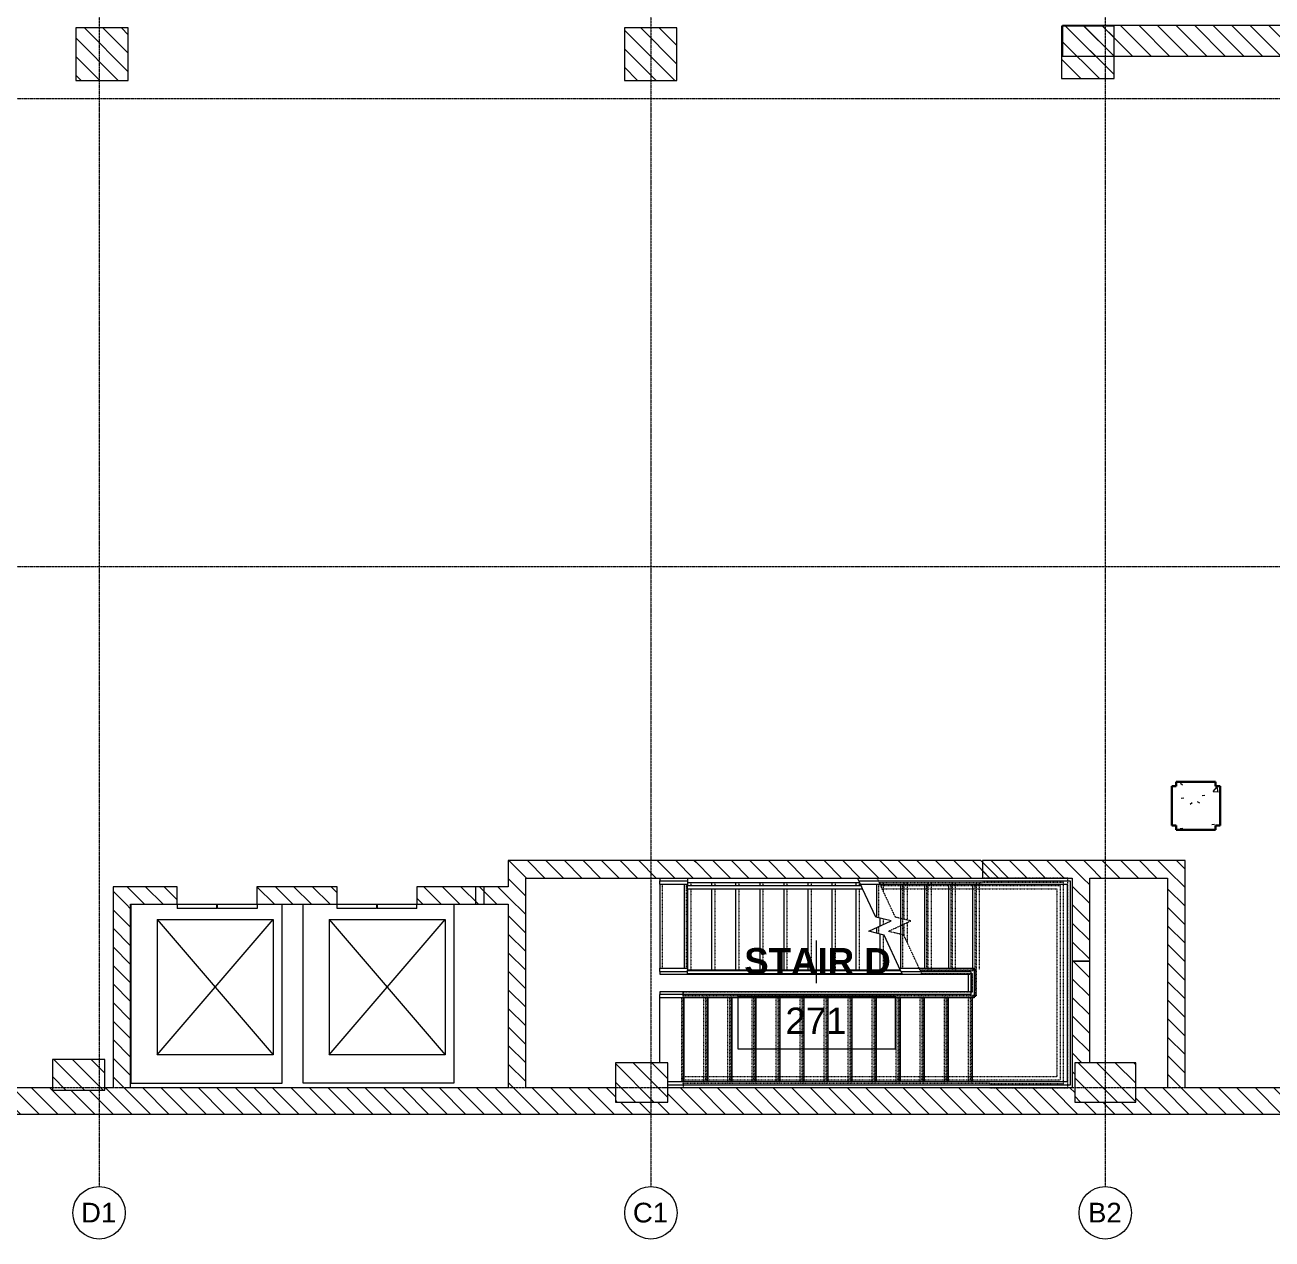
# Model space of a CAD drawing. Header units: inches. Extents: x -1106 to 1409, y -1111 to 918.
# Drawn here: x -369 to 201, y -1111 to -556 of the extents above; entities that cross this region are included whole.
import ezdxf

# ---------------------------------------------------------------- set-up
doc = ezdxf.new("R2010")
doc.units = ezdxf.units.IN
doc.header["$MEASUREMENT"] = 0
for name, pattern in [('Double Dash 3_8_', [1, 0.375, -0.125, 0.125, -0.125, 0.125, -0.125]), ('Double Dash 3_8__2_', [1, 0.375, -0.125, 0.125, -0.125, 0.125, -0.125]), ('Grid Line 1_4_', [0.4375, 0.25, -0.0625, 0.0625, -0.0625]), ('Overhead 1_16_', [0.101562, 0.0625, -0.039062])]:
    doc.linetypes.add(name, pattern=pattern)
for name, color, linetype, lineweight in [('A-AREA-IDEN', 2, 'Continuous', 9), ('A-FLOR-HRAL', 11, 'Continuous', 13), ('A-FLOR-HRAL-MBND', 5, 'Continuous', 13), ('A-GENM', 13, 'Continuous', 9), ('A-WALL', 113, 'Continuous', 13), ('A-WALL-PATT', 111, 'Continuous', 13), ('C-PROP-LINE', 91, 'Double Dash 3_8_', 20), ('Q-SPCQ', 91, 'Continuous', 13), ('S-COLS', 52, 'Continuous', 13), ('S-GRID', 1, 'Continuous', 9), ('S-GRID-IDEN', 1, 'Continuous', 9), ('S-STRS', 31, 'Continuous', 13), ('S-STRS-MBND', 31, 'Continuous', 13)]:
    doc.layers.add(name, color=color, linetype=linetype, lineweight=lineweight)
doc.styles.add('Arial', font='arial.ttf', dxfattribs={"height": 9})
doc.styles.add('Arial_3', font='arial.ttf', dxfattribs={"height": 12})
doc.styles.add('Arial_B', font='arialbd.ttf', dxfattribs={"height": 12})
pattern_1 = [(135, (0, 0), (-4.24264, -4.24264), [])]

# ---------------------------------------------------------------- blocks, each defined once
blk = doc.blocks.new('Concrete-Square-Column - 14 x 24-3368441-7TH FLOOR TELECOM UNDERFLOOR ROUTING PLAN')
at = {"layer": 'S-COLS', "lineweight": 9}
h = blk.add_hatch(dxfattribs=at)
h.set_pattern_fill('FP_3', color=53, style=0, pattern_type=2)
h.set_pattern_definition([(45, (1036.119, -344.82), (-4.24264, 4.24264), [])])
h.paths.add_polyline_path([(-7, -12), (7, -12), (7, 12), (-7, 12)], flags=0)
at = {"layer": 'S-COLS', "color": 133, "lineweight": 20}
for p, q in [((7, 12), (-7, 12)), ((-7, 12), (-7, -12)), ((7, -12), (7, 12)), ((-7, -12), (7, -12))]:
    blk.add_line(p, q, dxfattribs=at)
blk = doc.blocks.new('Concrete-Square-Column - 18 x 24-3368431-7TH FLOOR TELECOM UNDERFLOOR ROUTING PLAN')
at = {"layer": 'S-COLS', "lineweight": 9}
h = blk.add_hatch(dxfattribs=at)
h.set_pattern_fill('FP_4', color=53, style=0, pattern_type=2)
h.set_pattern_definition([(45, (1039.619, -87.227), (-4.24264, 4.24264), [])])
h.paths.add_polyline_path([(-9, -12), (9, -12), (9, 12), (-9, 12), (-9, -3.8)], flags=0)
at = {"layer": 'S-COLS', "color": 133, "lineweight": 20}
for p, q in [((9, 12), (-9, 12)), ((-9, 12), (-9, -12)), ((9, -12), (9, 12)), ((-9, -12), (9, -12))]:
    blk.add_line(p, q, dxfattribs=at)
blk = doc.blocks.new('Concrete-Square-Column - 18 x 28-3368442-7TH FLOOR TELECOM UNDERFLOOR ROUTING PLAN')
at = {"layer": 'S-COLS', "lineweight": 9}
h = blk.add_hatch(dxfattribs=at)
h.set_pattern_fill('FP_5', color=53, style=0, pattern_type=2)
h.set_pattern_definition([(45, (1039.619, 124.898), (-4.24264, 4.24264), [])])
h.paths.add_polyline_path([(-9, -14), (9, -14), (9, 14), (-9, 14), (-9, 5.32)], flags=0)
at = {"layer": 'S-COLS', "color": 133, "lineweight": 20}
for p, q in [((9, 14), (-9, 14)), ((-9, 14), (-9, -14)), ((9, -14), (9, 14)), ((-9, -14), (9, -14))]:
    blk.add_line(p, q, dxfattribs=at)
blk = doc.blocks.new('Elevator Door-Center - 36_ x 84_-830902-7TH FLOOR TELECOM UNDERFLOOR ROUTING PLAN')
at = {"layer": 'Q-SPCQ', "lineweight": 9}
for p, q in [((-22.15, -4), (-4.03, -4)), ((-22.15, -4), (-22.15, -6)), ((-4.03, -6), (-4.03, -4)), ((-3.78, -4), (14.35, -4)), ((-3.78, -6), (-3.78, -4)), ((14.35, -4), (14.35, -6)), ((-4.03, -6), (-22.15, -6)), ((14.35, -6), (-3.78, -6))]:
    blk.add_line(p, q, dxfattribs=at)
blk = doc.blocks.new('Elevator Door-Center - 36_ x 84_-830941-7TH FLOOR TELECOM UNDERFLOOR ROUTING PLAN')
at = {"layer": 'Q-SPCQ', "lineweight": 9}
for p, q in [((-22.15, 6), (-4.03, 6)), ((-22.15, 6), (-22.15, 4)), ((-4.03, 4), (-4.03, 6)), ((-3.78, 6), (14.35, 6)), ((-3.78, 4), (-3.78, 6)), ((14.35, 6), (14.35, 4)), ((-4.03, 4), (-22.15, 4)), ((14.35, 4), (-3.78, 4))]:
    blk.add_line(p, q, dxfattribs=at)
blk = doc.blocks.new('Railing - Railing-2258307-7TH FLOOR TELECOM UNDERFLOOR ROUTING PLAN')
at = {"layer": 'A-FLOR-HRAL', "color": 53, "lineweight": 9}
for p, q in [((-66.23, -988.12), (31.1, -988.12)), ((-66.23, -988.37), (-66.23, -988.12)), ((-66.23, -988.37), (31.22, -988.37)), ((-66.23, -989.87), (-66.23, -988.37)), ((-66.23, -990.12), (-66.23, -989.87)), ((-66.23, -989.87), (31.92, -989.87)), ((-66.23, -990.12), (32.03, -990.12)), ((31.22, -988.37), (31.1, -988.12)), ((31.92, -989.87), (31.22, -988.37)), ((31.92, -989.87), (31.22, -988.37)), ((32.03, -990.12), (31.92, -989.87))]:
    blk.add_line(p, q, dxfattribs=at)
at = {"layer": 'A-FLOR-HRAL-MBND', "color": 53, "linetype": 'Overhead 1_16_', "lineweight": 9}
for p, q in [((40.1, -988.12), (65.77, -988.12)), ((40.22, -988.37), (65.52, -988.37)), ((40.92, -989.87), (64.02, -989.87)), ((41.03, -990.12), (63.77, -990.12)), ((63.77, -990.12), (63.77, -998.12)), ((64.02, -989.87), (64.02, -998.37)), ((65.52, -988.37), (65.52, -999.87)), ((65.77, -988.12), (65.77, -1000.12)), ((-68.23, -1000.12), (-68.23, -998.12)), ((63.77, -998.12), (-68.23, -998.12)), ((-68.23, -999.87), (-68.23, -998.37)), ((64.02, -998.37), (-68.23, -998.37)), ((63.77, -999.87), (-68.23, -999.87)), ((63.77, -1000.12), (-68.23, -1000.12)), ((64.77, -999.87), (63.77, -999.87)), ((64.77, -1000.12), (63.77, -1000.12))]:
    blk.add_line(p, q, dxfattribs=at)
blk = doc.blocks.new('Railing - Railing-2258311-7TH FLOOR TELECOM UNDERFLOOR ROUTING PLAN')
at = {"layer": 'A-FLOR-HRAL', "color": 53, "lineweight": 9}
for p, q in [((-66.23, -949.62), (13.15, -949.62)), ((-66.23, -951.12), (-66.23, -949.62)), ((-66.23, -951.12), (13.85, -951.12)), ((13.85, -951.12), (13.15, -949.62))]:
    blk.add_line(p, q, dxfattribs=at)
at = {"layer": 'A-FLOR-HRAL-MBND', "color": 53, "linetype": 'Overhead 1_16_', "lineweight": 9}
for p, q in [((22.15, -949.62), (65.77, -949.62)), ((22.85, -951.12), (65.77, -951.12)), ((65.77, -949.62), (104.27, -949.62)), ((65.77, -951.12), (102.77, -951.12)), ((102.77, -951.12), (102.77, -1037.12)), ((104.27, -949.62), (104.27, -1038.62)), ((-68.23, -1038.62), (-68.23, -1037.12)), ((63.77, -1037.12), (-68.23, -1037.12)), ((74.77, -1037.12), (63.77, -1037.12)), ((102.77, -1037.12), (74.77, -1037.12)), ((63.77, -1038.62), (-68.23, -1038.62)), ((74.77, -1038.62), (63.77, -1038.62)), ((104.27, -1038.62), (74.77, -1038.62))]:
    blk.add_line(p, q, dxfattribs=at)
blk = doc.blocks.new('Railing - Railing-2259275-7TH FLOOR TELECOM UNDERFLOOR ROUTING PLAN')
at = {"layer": 'A-FLOR-HRAL', "color": 53, "lineweight": 9}
for p, q in [((-78.84, -987.37), (-66.23, -987.37)), ((-78.84, -988.87), (-78.84, -987.37)), ((-78.84, -988.87), (-66.23, -988.87)), ((30.75, -987.37), (64.91, -987.37)), ((31.45, -988.87), (63.41, -988.87)), ((63.41, -988.87), (63.41, -999.37)), ((64.91, -987.37), (64.91, -1000.87)), ((-78.84, -1000.87), (-78.84, -999.37)), ((63.41, -999.37), (-78.84, -999.37)), ((64.91, -1000.87), (-78.84, -1000.87))]:
    blk.add_line(p, q, dxfattribs=at)
blk = doc.blocks.new('Railing - Railing-2259279-7TH FLOOR TELECOM UNDERFLOOR ROUTING PLAN')
at = {"layer": 'A-FLOR-HRAL', "color": 53, "lineweight": 9}
for p, q in [((-78.84, -947.37), (-66.23, -947.37)), ((-78.84, -948.87), (-78.84, -947.37)), ((-78.84, -948.87), (-66.23, -948.87)), ((12.1, -947.37), (64.16, -947.37)), ((12.8, -948.87), (64.16, -948.87)), ((64.16, -947.37), (108.91, -947.37)), ((64.16, -948.87), (107.41, -948.87)), ((107.41, -948.87), (107.41, -1039.37)), ((108.91, -947.37), (108.91, -1040.87)), ((64.16, -1039.37), (-75.23, -1039.37)), ((64.16, -1040.87), (-75.23, -1040.87)), ((75.16, -1039.37), (64.16, -1039.37)), ((75.16, -1040.87), (64.16, -1040.87)), ((107.41, -1039.37), (75.16, -1039.37)), ((108.91, -1040.87), (75.16, -1040.87))]:
    blk.add_line(p, q, dxfattribs=at)
blk = doc.blocks.new('Generic Model 2d Elevator - Generic Model 2d Elevator-1820403-7TH FLOOR TELECOM UNDERFLOOR ROUTING PLAN')
at = {"layer": 'A-GENM', "color": 53}
for p, q in [((-38.5, -44), (-38.5, 37.92)), ((-22.94, 38), (13.56, 38)), ((30.5, 37.92), (30.5, -44)), ((-26.5, 31), (26.5, -31)), ((-26.5, -31), (26.5, 31)), ((-26.5, 31), (-26.5, -31)), ((-26.5, 31), (26.5, 31)), ((26.5, 31), (26.5, -31)), ((26.5, -31), (-26.5, -31)), ((30.5, -44), (-38.5, -44))]:
    blk.add_line(p, q, dxfattribs=at)
blk = doc.blocks.new('Generic Model 2d Elevator - Generic Model 2d Elevator-V1-7TH FLOOR TELECOM UNDERFLOOR ROUTING PLAN')
at = {"layer": 'A-GENM', "color": 53}
for p, q in [((-38.5, -44), (-38.5, 37.96)), ((-17.38, 38), (19.12, 38)), ((30.5, 37.96), (30.5, -44)), ((-26.5, 31), (26.5, -31)), ((-26.5, -31), (26.5, 31)), ((-26.5, 31), (-26.5, -31)), ((-26.5, 31), (26.5, 31)), ((26.5, 31), (26.5, -31)), ((26.5, -31), (-26.5, -31)), ((30.5, -44), (-38.5, -44))]:
    blk.add_line(p, q, dxfattribs=at)
blk = doc.blocks.new('Column - 6th - 22 x 22-3237574-7TH FLOOR TELECOM UNDERFLOOR ROUTING PLAN')
at = {"layer": 'S-COLS', "lineweight": 9}
h = blk.add_hatch(dxfattribs=at)
h.set_pattern_fill('FP_18', color=256, style=0, pattern_type=2)
h.set_pattern_definition([(50, (-161.398, 913.12), (27.5427, -2.4099), [2.88, -31.68]), (355, (-161.398, 913.12), (-5.32784, 28.8843), [2.304, -25.344]), (100.451, (-159.103, 912.918), (22.2153, 26.4739), [2.448, -26.924]), (46.184, (-161.398, 920.8), (40.9819, -6.3564), [4.32, -47.52]), (96.636, (-157.983, 920.27), (35.8907, 37.4062), [3.671, -40.386]), (351.184, (-161.4, 920.8), (35.891, 37.4062), [3.456, -38.016]), (21, (-157.558, 918.88), (22.92104, -15.46073), [2.88, -31.68]), (326, (-157.558, 918.88), (9.3435, 27.8457), [2.304, -25.344]), (71.451, (-155.648, 917.59), (32.2648, 12.3844), [2.448, -26.924]), (37.5, (-161.398, 913.119), (0.46686, 12.78271), [1.267, -23.77, 1.267, -24.461, -25.44]), (37.5, (-161.398, 913.119), (0.46686, 12.78271), [-50.765, 1.267, -24.173]), (7.5, (-161.398, 913.119), (10.10159, 15.1451), [1.267, -13.402, 1.267, -23.194, -9.696]), (7.5, (-161.398, 913.119), (10.10159, 15.1451), [-39.13, 1.267, -8.429]), (327.5, (-169.961, 913.119), (20.49916, -0.86578), [1.267, -8.333, 1.267, -28.685, -39.744]), (327.5, (-169.961, 913.119), (20.49916, -0.86578), [-39.552, 1.267, -38.477]), (317.5, (-173.801, 913.119), (22.39478, 3.8443), [1.267, -11.213, 1.267, -18.624, -28.224]), (317.5, (-173.801, 913.119), (22.39478, 3.8443), [-32.371, 1.267, -26.957])])
h.paths.add_polyline_path([(14, -11), (14, -9), (16, -9), (16, 9), (14, 9), (14, 11), (-4, 11), (-4, 9), (-6, 9), (-6, -9), (-4, -9), (-4, -11)], flags=0)
at = {"layer": 'S-COLS', "color": 43, "lineweight": 30}
for p, q in [((-4, 9), (-6, 9)), ((-6, 9), (-6, -9)), ((14, 11), (-4, 11)), ((-4, 11), (-4, 9)), ((14, 9), (14, 11)), ((16, 9), (14, 9)), ((16, -9), (16, 9)), ((-6, -9), (-4, -9)), ((-4, -9), (-4, -11)), ((-4, -11), (14, -11)), ((14, -11), (14, -9)), ((14, -9), (16, -9))]:
    blk.add_line(p, q, dxfattribs=at)
blk = doc.blocks.new('Family - ___-851313-7TH FLOOR TELECOM UNDERFLOOR ROUTING PLAN')
at = {"layer": 'C-PROP-LINE', "color": 133, "linetype": 'Double Dash 3_8__2_'}
blk.add_line((-889.89, -1054.12), (389.27, -1054.12), dxfattribs=at)
blk = doc.blocks.new('Grid - Grid Head - Circle-20770-7TH FLOOR TELECOM UNDERFLOOR ROUTING PLAN')
at = {"layer": 'S-GRID-IDEN', "color": 53}
blk.add_circle((0, 0), 0.125, dxfattribs=at)
blk = doc.blocks.new('18433_1 - AEO NY - CENTRAL_rvt-1-7TH FLOOR TELECOM UNDERFLOOR ROUTING PLAN')
at = {"layer": 'A-WALL-PATT', "lineweight": 9}
h = blk.add_hatch(dxfattribs=at)
h.set_pattern_fill('FP_1', color=53, style=0, pattern_type=2)
h.set_pattern_definition(pattern_1)
h.paths.add_polyline_path([(270.9, -570.12), (270.9, -562.62), (290.4, -562.62), (290.4, -556.12), (105.38, -556.12), (105.38, -570.12)], flags=0)
h = blk.add_hatch(dxfattribs=at)
h.set_pattern_fill('FP_1', color=53, style=0, pattern_type=2)
h.set_pattern_definition(pattern_1)
h.paths.add_polyline_path([(-140.23, -1042.12), (-140.23, -938.12), (-148.23, -938.12), (-148.23, -1042.12)], flags=0)
h = blk.add_hatch(dxfattribs=at)
h.set_pattern_fill('FP_1', color=53, style=0, pattern_type=2)
h.set_pattern_definition(pattern_1)
h.paths.add_polyline_path([(-72.15, -946.12), (-62.35, -946.12), (-62.35, -938.12), (-140.23, -938.12), (-140.23, -946.12), (-83.42, -946.12)], flags=0)
h = blk.add_hatch(dxfattribs=at)
h.set_pattern_fill('FP_1', color=53, style=0, pattern_type=2)
h.set_pattern_definition(pattern_1)
h.paths.add_polyline_path([(63.19, -946.12), (76, -946.12), (68, -938.12), (-62.35, -938.12), (-62.35, -946.12), (51.91, -946.12)], flags=0)
h = blk.add_hatch(dxfattribs=at)
h.set_pattern_fill('FP_1', color=53, style=0, pattern_type=2)
h.set_pattern_definition(pattern_1)
h.paths.add_polyline_path([(97.02, -946.12), (117.77, -946.12), (117.77, -938.12), (68.77, -938.12), (68.77, -946.12), (85.74, -946.12)], flags=0)
h = blk.add_hatch(dxfattribs=at)
h.set_pattern_fill('FP_1', color=53, style=0, pattern_type=2)
h.set_pattern_definition(pattern_1)
h.paths.add_polyline_path([(142.13, -946.12), (153.4, -946.12), (153.4, -938.12), (117.77, -938.12), (117.77, -946.12), (119.58, -946.12)], flags=0)
h = blk.add_hatch(dxfattribs=at)
h.set_pattern_fill('FP_1', color=53, style=0, pattern_type=2)
h.set_pattern_definition(pattern_1)
h.paths.add_polyline_path([(153.4, -976.12), (161.4, -976.12), (161.4, -938.12), (153.4, -938.12), (153.4, -958.57)], flags=0)
h = blk.add_hatch(dxfattribs=at)
h.set_pattern_fill('FP_1', color=53, style=0, pattern_type=2)
h.set_pattern_definition(pattern_1)
h.paths.add_polyline_path([(109.77, -984.14), (117.77, -984.14), (117.77, -946.12), (109.77, -946.12), (109.77, -978.07)], flags=0)
h = blk.add_hatch(dxfattribs=at)
h.set_pattern_fill('FP_1', color=53, style=0, pattern_type=2)
h.set_pattern_definition(pattern_1)
h.paths.add_polyline_path([(-163.23, -958.12), (-159.23, -958.12), (-159.23, -950.12), (-190.1, -950.12), (-190.1, -958.12)], flags=0)
h.paths.add_polyline_path([(-321.1, -958.12), (-299.73, -958.12), (-299.73, -950.12), (-329.1, -950.12), (-329.1, -958.12)], flags=0)
h.paths.add_polyline_path([(-263.23, -958.12), (-226.6, -958.12), (-226.6, -950.12), (-263.23, -950.12)], flags=0)
h = blk.add_hatch(dxfattribs=at)
h.set_pattern_fill('FP_1', color=53, style=0, pattern_type=2)
h.set_pattern_definition(pattern_1)
h.paths.add_polyline_path([(-159.23, -958.12), (-148.23, -958.12), (-148.23, -950.12), (-163.23, -950.12), (-163.23, -958.12)], flags=0)
h = blk.add_hatch(dxfattribs=at)
h.set_pattern_fill('FP_1', color=53, style=0, pattern_type=2)
h.set_pattern_definition(pattern_1)
h.paths.add_polyline_path([(-321.1, -1042.12), (-321.1, -958.12), (-329.1, -958.12), (-329.1, -1042.12)], flags=0)
h = blk.add_hatch(dxfattribs=at)
h.set_pattern_fill('FP_1', color=53, style=0, pattern_type=2)
h.set_pattern_definition(pattern_1)
h.paths.add_polyline_path([(161.4, -1042.12), (161.4, -976.12), (153.4, -976.12), (153.4, -1042.12)], flags=0)
h = blk.add_hatch(dxfattribs=at)
h.set_pattern_fill('FP_1', color=53, style=0, pattern_type=2)
h.set_pattern_definition(pattern_1)
h.paths.add_polyline_path([(110.9, -1042.12), (110.9, -1030.62), (117.77, -1030.62), (117.77, -984.14), (109.77, -984.14), (109.77, -1042.12)], flags=0)
h = blk.add_hatch(dxfattribs=at)
h.set_pattern_fill('FP_1', color=53, style=0, pattern_type=2)
h.set_pattern_definition(pattern_1)
h.paths.add_polyline_path([(304.4, -1054.12), (304.4, -1042.12), (138.9, -1042.12), (138.9, -1048.62), (110.9, -1048.62), (110.9, -1042.12), (-75.23, -1042.12), (-75.23, -1048.62), (-99.23, -1048.62), (-99.23, -1042.12), (-332.82, -1042.13), (-332.82, -1043.12), (-356.82, -1043.12), (-356.82, -1042.12), (-575.1, -1042.12), (-575.1, -1043.12), (-581.48, -1043.12), (-581.48, -1051.12), (-599.48, -1051.12), (-599.48, -1042.12), (-789.98, -1042.12), (-789.98, -1048.62), (-817.98, -1048.62), (-817.98, -1042.12), (-892.39, -1042.12), (-892.39, -1054.12), (277.47, -1054.12)], flags=0)
at = {"layer": 'S-COLS', "lineweight": 9}
h = blk.add_hatch(dxfattribs=at)
h.set_pattern_fill('FP_1', color=53, style=0, pattern_type=2)
h.set_pattern_definition(pattern_1)
h.paths.add_polyline_path([(-322.1, -581.24), (-322.1, -557.24), (-346.1, -557.24), (-346.1, -581.24)], flags=0)
h = blk.add_hatch(dxfattribs=at)
h.set_pattern_fill('FP_1', color=53, style=0, pattern_type=2)
h.set_pattern_definition(pattern_1)
h.paths.add_polyline_path([(-71.1, -581.24), (-71.1, -557.24), (-95.1, -557.24), (-95.1, -581.24), (-83.42, -581.24)], flags=0)
h = blk.add_hatch(dxfattribs=at)
h.set_pattern_fill('FP_1', color=53, style=0, pattern_type=2)
h.set_pattern_definition(pattern_1)
h.paths.add_polyline_path([(128.9, -580.39), (128.9, -556.39), (104.9, -556.39), (104.9, -580.39)], flags=0)
at = {"layer": 'A-WALL', "color": 133, "lineweight": 20}
for p, q in [((290.4, -556.12), (105.38, -556.12)), ((105.38, -556.12), (105.38, -570.12)), ((105.38, -570.12), (270.9, -570.12)), ((-148.23, -938.12), (-148.23, -950.12)), ((-140.23, -938.12), (-148.23, -938.12)), ((-62.35, -938.12), (-140.23, -938.12)), ((68, -938.12), (-62.35, -938.12)), ((76, -946.12), (68, -938.12)), ((117.77, -938.12), (68.77, -938.12)), ((68.77, -938.12), (68.77, -946.12)), ((153.4, -938.12), (117.77, -938.12)), ((161.4, -938.12), (153.4, -938.12)), ((161.4, -976.12), (161.4, -938.12)), ((-140.23, -1042.12), (-140.23, -946.12)), ((-140.23, -946.12), (-62.35, -946.12)), ((-62.35, -946.12), (76, -946.12)), ((68.77, -946.12), (109.77, -946.12)), ((109.77, -946.12), (109.77, -984.14)), ((117.77, -984.14), (117.77, -946.12)), ((117.77, -946.12), (153.4, -946.12)), ((153.4, -946.12), (153.4, -976.12)), ((-299.73, -950.12), (-329.1, -950.12)), ((-329.1, -950.12), (-329.1, -958.12)), ((-299.73, -958.12), (-299.73, -950.12)), ((-226.6, -950.12), (-263.23, -950.12)), ((-263.23, -950.12), (-263.23, -958.12)), ((-226.6, -958.12), (-226.6, -950.12)), ((-163.23, -950.12), (-190.1, -950.12)), ((-190.1, -950.12), (-190.1, -958.12)), ((-163.23, -950.12), (-163.23, -958.12)), ((-159.23, -958.12), (-159.23, -950.12)), ((-148.23, -950.12), (-159.23, -950.12)), ((-329.1, -958.12), (-329.1, -1042.12)), ((-321.1, -1042.12), (-321.1, -958.12)), ((-321.1, -958.12), (-299.73, -958.12)), ((-263.23, -958.12), (-226.6, -958.12)), ((-190.1, -958.12), (-163.23, -958.12)), ((-159.23, -958.12), (-148.23, -958.12)), ((-148.23, -958.12), (-148.23, -1042.12)), ((153.4, -976.12), (153.4, -1042.12)), ((161.4, -1042.12), (161.4, -976.12)), ((109.77, -984.14), (117.77, -984.14)), ((109.77, -984.14), (109.77, -1042.12)), ((117.77, -984.14), (109.77, -984.14)), ((117.77, -1030.62), (117.77, -984.14)), ((-356.82, -1042.12), (-575.1, -1042.12)), ((-329.1, -1042.12), (-332.82, -1042.12)), ((-148.23, -1042.12), (-321.1, -1042.12)), ((-99.23, -1042.12), (-140.23, -1042.12)), ((109.77, -1042.12), (-75.23, -1042.12)), ((153.4, -1042.12), (138.9, -1042.12)), ((290.4, -1042.12), (161.4, -1042.12)), ((-892.39, -1054.12), (304.4, -1054.12))]:
    blk.add_line(p, q, dxfattribs=at)
at = {"layer": 'A-WALL', "color": 253}
for p, q in [((-159.23, -950.12), (-163.23, -950.12)), ((-163.23, -958.12), (-159.23, -958.12))]:
    blk.add_line(p, q, dxfattribs=at)
at = {"layer": 'A-WALL', "color": 53, "lineweight": 9}
for p, q in [((-159.23, -950.12), (-163.23, -950.12)), ((-163.23, -958.12), (-159.23, -958.12))]:
    blk.add_line(p, q, dxfattribs=at)
at = {"layer": 'S-COLS', "color": 133, "lineweight": 20}
for p, q in [((-322.1, -557.24), (-346.1, -557.24)), ((-346.1, -557.24), (-346.1, -581.24)), ((-322.1, -581.24), (-322.1, -557.24)), ((-71.1, -557.24), (-95.1, -557.24)), ((-95.1, -557.24), (-95.1, -581.24)), ((-71.1, -581.24), (-71.1, -557.24)), ((128.9, -556.39), (104.9, -556.39)), ((104.9, -556.39), (104.9, -580.39)), ((128.9, -580.39), (128.9, -556.39)), ((-346.1, -581.24), (-322.1, -581.24)), ((-95.1, -581.24), (-71.1, -581.24)), ((104.9, -580.39), (128.9, -580.39))]:
    blk.add_line(p, q, dxfattribs=at)
at = {"layer": 'S-GRID', "linetype": 'Grid Line 1_4_'}
for p, q in [((-335.48, -529.37), (-335.48, -1087.29)), ((-82.98, -529.37), (-82.98, -1087.29)), ((124.9, -529.37), (124.9, -1087.29)), ((444.9, -589.74), (-904.42, -589.74)), ((444.9, -803.74), (-904.42, -803.74)), ((444.9, -1042.12), (-904.42, -1042.12))]:
    blk.add_line(p, q, dxfattribs=at)
at = {"layer": 'S-STRS', "color": 53, "lineweight": 9}
for p, q in [((-78.84, -946.12), (-78.84, -947.37)), ((-66.23, -946.12), (-66.23, -948.12)), ((-78.84, -948.87), (-78.84, -987.37)), ((-67.84, -948.87), (-67.84, -987.37)), ((-66.23, -948.12), (-55.23, -948.12)), ((-66.23, -948.12), (-66.23, -949.62)), ((-66.23, -951.12), (-66.23, -988.12)), ((-55.23, -948.12), (-44.23, -948.12)), ((-55.23, -948.12), (-55.23, -949.62)), ((-55.23, -951.12), (-55.23, -988.12)), ((-44.23, -948.12), (-33.23, -948.12)), ((-44.23, -948.12), (-44.23, -949.62)), ((-44.23, -951.12), (-44.23, -988.12)), ((-33.23, -948.12), (-22.23, -948.12)), ((-33.23, -948.12), (-33.23, -949.62)), ((-33.23, -951.12), (-33.23, -988.12)), ((-22.23, -948.12), (-11.23, -948.12)), ((-22.23, -948.12), (-22.23, -949.62)), ((-22.23, -951.12), (-22.23, -988.12)), ((-11.23, -948.12), (-0.23, -948.12)), ((-11.23, -948.12), (-11.23, -949.62)), ((-11.23, -951.12), (-11.23, -988.12)), ((-0.23, -948.12), (10.77, -948.12)), ((-0.23, -948.12), (-0.23, -949.62)), ((-0.23, -951.12), (-0.23, -988.12)), ((10.77, -948.12), (12.45, -948.12)), ((10.77, -948.12), (10.77, -949.62)), ((10.77, -951.12), (10.77, -988.12)), ((20.16, -948.87), (20.16, -964.11)), ((31.16, -948.87), (31.16, -987.37)), ((42.16, -948.87), (42.16, -987.37)), ((53.16, -948.87), (53.16, -987.37)), ((64.16, -948.87), (64.16, -987.37)), ((20.16, -968.87), (20.16, -971.34)), ((21.77, -964.5), (21.77, -968.12)), ((21.77, -971.74), (21.77, -988.12)), ((-78.84, -988.87), (-78.84, -990.12)), ((-78.84, -990.12), (-66.23, -990.12)), ((-66.23, -988.12), (-56.51, -988.12)), ((-55.23, -988.12), (-45.51, -988.12)), ((-44.23, -988.12), (-34.51, -988.12)), ((-33.23, -988.12), (-23.51, -988.12)), ((-22.23, -988.12), (-12.51, -988.12)), ((-11.23, -988.12), (-1.51, -988.12)), ((-0.23, -988.12), (9.49, -988.12)), ((10.77, -988.12), (20.49, -988.12)), ((21.77, -988.12), (29.81, -988.12)), ((32.03, -990.12), (62.16, -990.12)), ((62.16, -990.12), (62.16, -998.12)), ((-78.84, -998.12), (-78.84, -999.37)), ((62.16, -998.12), (-78.84, -998.12)), ((-78.84, -1030.62), (-78.84, -1000.87)), ((-67.84, -1039.37), (-67.84, -1000.87)), ((-56.84, -1039.37), (-56.84, -1000.87)), ((-45.84, -1039.37), (-45.84, -1000.87)), ((-34.84, -1039.37), (-34.84, -1000.87)), ((-23.84, -1039.37), (-23.84, -1000.87)), ((-12.84, -1039.37), (-12.84, -1000.87)), ((-1.84, -1039.37), (-1.84, -1000.87)), ((9.16, -1039.37), (9.16, -1000.87)), ((20.16, -1039.37), (20.16, -1000.87)), ((31.16, -1039.37), (31.16, -1000.87)), ((42.16, -1039.37), (42.16, -1000.87)), ((53.16, -1039.37), (53.16, -1000.87)), ((64.16, -1039.37), (64.16, -1000.87))]:
    blk.add_line(p, q, dxfattribs=at)
at = {"layer": 'S-STRS', "color": 53, "linetype": 'Overhead 1_16_', "lineweight": 9}
for p, q in [((-77.84, -948.87), (-77.84, -987.37)), ((-66.84, -948.87), (-66.84, -987.37)), ((-64.73, -948.12), (-64.73, -949.62)), ((-64.73, -951.12), (-64.73, -988.12)), ((-53.73, -948.12), (-53.73, -949.62)), ((-53.73, -951.12), (-53.73, -988.12)), ((-42.73, -948.12), (-42.73, -949.62)), ((-42.73, -951.12), (-42.73, -988.12)), ((-31.73, -948.12), (-31.73, -949.62)), ((-31.73, -951.12), (-31.73, -988.12)), ((-20.73, -948.12), (-20.73, -949.62)), ((-20.73, -951.12), (-20.73, -988.12)), ((-9.73, -948.12), (-9.73, -949.62)), ((-9.73, -951.12), (-9.73, -988.12)), ((1.27, -948.12), (1.27, -949.62)), ((1.27, -951.12), (1.27, -988.12)), ((12.27, -948.12), (12.27, -949.62)), ((12.27, -951.12), (12.27, -988.12)), ((21.16, -948.87), (21.16, -964.35)), ((32.16, -948.87), (32.16, -987.37)), ((43.16, -948.87), (43.16, -987.37)), ((54.16, -948.87), (54.16, -987.37)), ((65.16, -948.87), (65.16, -988.12)), ((21.16, -968.41), (21.16, -971.59)), ((23.27, -964.87), (23.27, -967.42)), ((23.27, -972.1), (23.27, -988.12)), ((-68.84, -1039.37), (-68.84, -1000.87)), ((-57.84, -1039.37), (-57.84, -1000.87)), ((-46.84, -1039.37), (-46.84, -1000.87)), ((-35.84, -1039.37), (-35.84, -1000.87)), ((-24.84, -1039.37), (-24.84, -1000.87)), ((-13.84, -1039.37), (-13.84, -1000.87)), ((-2.84, -1039.37), (-2.84, -1000.87)), ((8.16, -1039.37), (8.16, -1000.87)), ((19.16, -1039.37), (19.16, -1000.87)), ((30.16, -1039.37), (30.16, -1000.87)), ((41.16, -1039.37), (41.16, -1000.87)), ((52.16, -1039.37), (52.16, -1000.87)), ((63.16, -1039.37), (63.16, -1000.87))]:
    blk.add_line(p, q, dxfattribs=at)
at = {"layer": 'S-STRS-MBND', "color": 53, "lineweight": 9}
for p, q in [((13.15, -949.62), (11.51, -946.12)), ((19.87, -964.04), (13.85, -951.12)), ((26.87, -965.74), (19.87, -964.04)), ((16.67, -970.5), (26.87, -965.74)), ((23.67, -972.2), (16.67, -970.5)), ((31.22, -988.37), (23.67, -972.2)), ((32.03, -990.12), (31.92, -989.87))]:
    blk.add_line(p, q, dxfattribs=at)
at = {"layer": 'S-STRS-MBND', "color": 53, "linetype": 'Overhead 1_16_', "lineweight": 9}
for p, q in [((28.87, -964.04), (20.51, -946.12)), ((26.79, -946.12), (68.66, -946.12)), ((107.77, -946.12), (68.66, -946.12)), ((107.77, -1042.12), (107.77, -946.12)), ((21.45, -948.12), (68.66, -948.12)), ((21.77, -948.12), (21.77, -948.82)), ((23.27, -948.12), (23.27, -952.04)), ((32.77, -948.12), (32.77, -964.99)), ((34.27, -948.12), (34.27, -965.35)), ((43.77, -948.12), (43.77, -988.12)), ((45.27, -948.12), (45.27, -988.12)), ((54.77, -948.12), (54.77, -988.12)), ((56.27, -948.12), (56.27, -988.12)), ((65.77, -948.12), (65.77, -988.12)), ((67.27, -948.12), (67.27, -988.12)), ((105.77, -948.12), (68.66, -948.12)), ((105.77, -1040.12), (105.77, -948.12)), ((35.87, -965.74), (28.87, -964.04)), ((25.67, -970.5), (35.87, -965.74)), ((32.77, -967.19), (32.77, -972.41)), ((34.27, -966.49), (34.27, -975.63)), ((32.67, -972.2), (25.67, -970.5)), ((41.03, -990.12), (32.67, -972.2)), ((40.1, -988.12), (63.77, -988.12)), ((41.03, -990.12), (63.77, -990.12)), ((65.77, -988.12), (63.77, -988.12)), ((63.77, -988.12), (65.77, -988.12)), ((63.77, -990.12), (63.77, -998.12)), ((65.77, -988.12), (65.77, -1000.12)), ((-68.23, -998.12), (-68.23, -1000.12)), ((63.77, -998.12), (-68.23, -998.12)), ((63.77, -1000.12), (-68.23, -1000.12)), ((-68.23, -1040.12), (-68.23, -1000.12)), ((-58.73, -1040.12), (-58.73, -1000.12)), ((-57.23, -1040.12), (-57.23, -1000.12)), ((-47.73, -1040.12), (-47.73, -1000.12)), ((-46.23, -1040.12), (-46.23, -1000.12)), ((-36.73, -1040.12), (-36.73, -1000.12)), ((-35.23, -1040.12), (-35.23, -1000.12)), ((-25.73, -1040.12), (-25.73, -1000.12)), ((-24.23, -1040.12), (-24.23, -1000.12)), ((-14.73, -1040.12), (-14.73, -1000.12)), ((-13.23, -1040.12), (-13.23, -1000.12)), ((-3.73, -1040.12), (-3.73, -1000.12)), ((-2.23, -1040.12), (-2.23, -1000.12)), ((7.27, -1040.12), (7.27, -1000.12)), ((8.77, -1040.12), (8.77, -1000.12)), ((18.27, -1040.12), (18.27, -1000.12)), ((19.77, -1040.12), (19.77, -1000.12)), ((29.27, -1040.12), (29.27, -1000.12)), ((30.77, -1040.12), (30.77, -1000.12)), ((40.27, -1040.12), (40.27, -1000.12)), ((41.77, -1040.12), (41.77, -1000.12)), ((51.27, -1040.12), (51.27, -1000.12)), ((52.77, -1040.12), (52.77, -1000.12)), ((62.27, -1040.12), (62.27, -1000.12)), ((63.77, -1000.12), (65.77, -1000.12)), ((63.77, -1040.12), (63.77, -1000.12)), ((-68.23, -1040.12), (-68.23, -1042.12)), ((71.89, -1040.12), (-68.23, -1040.12)), ((71.89, -1042.12), (-68.23, -1042.12)), ((71.89, -1040.12), (105.77, -1040.12)), ((71.89, -1042.12), (107.77, -1042.12))]:
    blk.add_line(p, q, dxfattribs=at)
at = {"color": 133, "linetype": 'Double Dash 3_8__2_', "lineweight": 20}
blk.add_blockref('Family - ___-851313-7TH FLOOR TELECOM UNDERFLOOR ROUTING PLAN', (0, 0), dxfattribs=at)
at = {"color": 53, "lineweight": 9}
for name, p in [('Column - 6th - 22 x 22-3237574-7TH FLOOR TELECOM UNDERFLOOR ROUTING PLAN', (161.4, -913.12)), ('Railing - Railing-2259279-7TH FLOOR TELECOM UNDERFLOOR ROUTING PLAN', (0, 0)), ('Railing - Railing-2258311-7TH FLOOR TELECOM UNDERFLOOR ROUTING PLAN', (0, 0)), ('Generic Model 2d Elevator - Generic Model 2d Elevator-V1-7TH FLOOR TELECOM UNDERFLOOR ROUTING PLAN', (-282.34, -996.08)), ('Elevator Door-Center - 36_ x 84_-830902-7TH FLOOR TELECOM UNDERFLOOR ROUTING PLAN', (-277.57, -954.12)), ('Generic Model 2d Elevator - Generic Model 2d Elevator-1820403-7TH FLOOR TELECOM UNDERFLOOR ROUTING PLAN', (-203.67, -996.04)), ('Railing - Railing-2259275-7TH FLOOR TELECOM UNDERFLOOR ROUTING PLAN', (0, 0)), ('Railing - Railing-2258307-7TH FLOOR TELECOM UNDERFLOOR ROUTING PLAN', (0, 0))]:
    blk.add_blockref(name, p, dxfattribs=at)
for name, p, rotation in [('Elevator Door-Center - 36_ x 84_-830941-7TH FLOOR TELECOM UNDERFLOOR ROUTING PLAN', (-212.26, -954.12), 180), ('Concrete-Square-Column - 14 x 24-3368441-7TH FLOOR TELECOM UNDERFLOOR ROUTING PLAN', (-344.82, -1036.12), 89.9999999999999), ('Concrete-Square-Column - 18 x 24-3368431-7TH FLOOR TELECOM UNDERFLOOR ROUTING PLAN', (-87.23, -1039.62), 89.9999999999999), ('Concrete-Square-Column - 18 x 28-3368442-7TH FLOOR TELECOM UNDERFLOOR ROUTING PLAN', (124.9, -1039.62), 89.9999999999999)]:
    blk.add_blockref(name, p, dxfattribs=dict(at, rotation=rotation))
at = {"color": 9, "lineweight": 5, "xscale": 95.99999999999994, "yscale": 95.99999999999994, "zscale": 95.99999999999994, "rotation": 180}
for p in [(-335.48, -1099.29), (-82.98, -1099.29), (124.9, -1099.29)]:
    blk.add_blockref('Grid - Grid Head - Circle-20770-7TH FLOOR TELECOM UNDERFLOOR ROUTING PLAN', p, dxfattribs=at)
at = {"layer": 'S-GRID-IDEN', "char_height": 9, "attachment_point": 1, "style": 'Arial'}
for s, insert, width in [('D1', (-343.73, -1094.69), 19.695), ('C1', (-91.23, -1094.69), 19.695), ('B2', (117.02, -1094.69), 18.786)]:
    blk.add_mtext(s, dxfattribs=dict(at, insert=insert, width=width))
blk = doc.blocks.new('Room Tag - Room Tag-84095-7TH FLOOR TELECOM UNDERFLOOR ROUTING PLAN')
at = {"layer": 'A-AREA-IDEN'}
for p, q in [((-0.375, -0.0625), (-0.375, -0.3125)), ((-0.375, -0.0625), (0.375, -0.0625)), ((0.375, -0.0625), (0.375, -0.3125)), ((-0.375, -0.3125), (0.375, -0.3125))]:
    blk.add_line(p, q, dxfattribs=at)

msp = doc.modelspace()

# ---------------------------------------------------------------- block references
at = {"lineweight": 5}
msp.add_blockref('18433_1 - AEO NY - CENTRAL_rvt-1-7TH FLOOR TELECOM UNDERFLOOR ROUTING PLAN', (0, 0), dxfattribs=at)

# ---------------------------------------------------------------- next in the draw order: linework, layer by layer
at = {"layer": 'A-AREA-IDEN'}
msp.add_line((-7.17, -994.24), (-7.17, -974.67), dxfattribs=at)

# ---------------------------------------------------------------- next in the draw order: block references
at = {"layer": 'A-AREA-IDEN', "xscale": 95.99999999999994, "yscale": 95.99999999999994, "zscale": 95.99999999999994}
msp.add_blockref('Room Tag - Room Tag-84095-7TH FLOOR TELECOM UNDERFLOOR ROUTING PLAN', (-7.17, -994.24), dxfattribs=at)

# ---------------------------------------------------------------- next in the draw order: texts
at = {"layer": 'A-AREA-IDEN', "char_height": 12, "attachment_point": 1}
for s, insert, width, style in [('STAIR D', (-40.28, -978.17), 79.992, 'Arial_B'), ('271', (-21.44, -1005.42), 33.633, 'Arial_3')]:
    msp.add_mtext(s, dxfattribs=dict(at, insert=insert, width=width, style=style))

doc.saveas('drawing.dxf')
